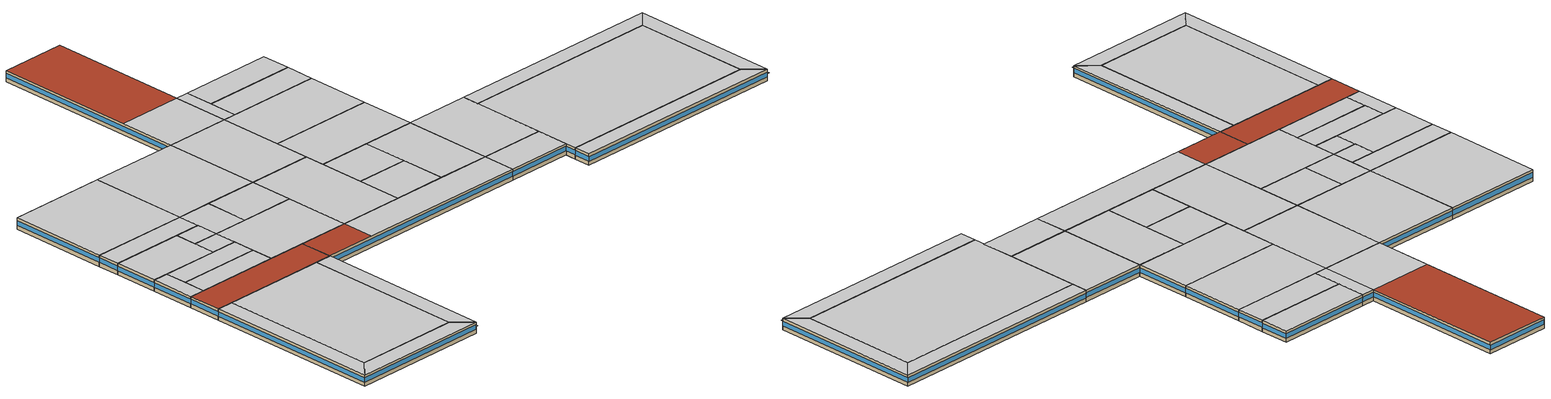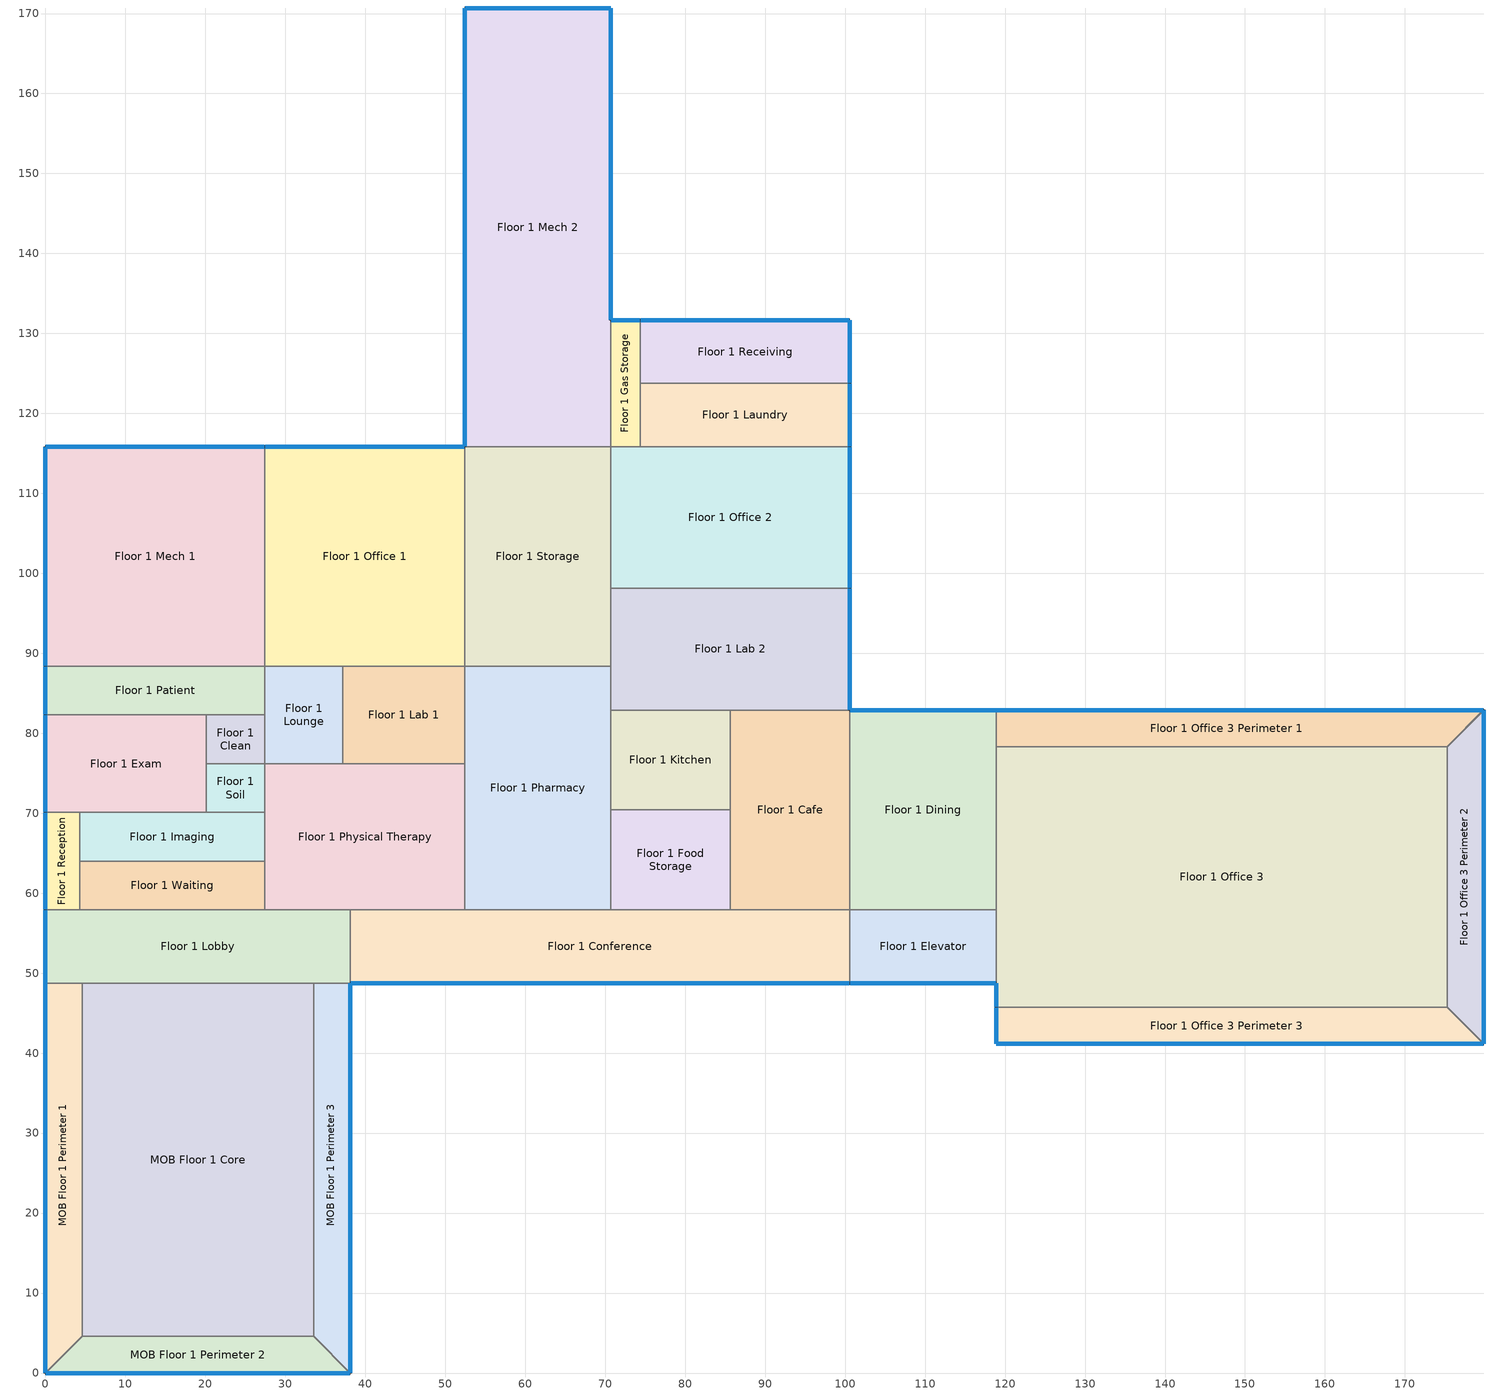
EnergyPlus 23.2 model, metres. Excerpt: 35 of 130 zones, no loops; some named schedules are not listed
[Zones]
Floor 1 Cafe
 floor ground (Unheated - 8in Slab with Carpet_R-15_Ext-slab): 100.58,82.91 100.58,57.91 85.65,57.91 85.65,82.91 z0
 wall adiabatic (Standard_Int-Wall): 100.58,82.91 85.65,82.91 85.65,57.91 100.58,57.91 100.58,82.91 z0:3.05
 ceiling adiabatic (INT-FLOOR-UNDERSIDE): 85.65,82.91 85.65,57.91 100.58,57.91 100.58,82.91 z3.05
Floor 1 Clean
 floor ground (Unheated - 8in Slab with Carpet_R-15_Ext-slab): 27.43,82.3 27.43,76.2 20.12,76.2 20.12,82.3 z0
 wall adiabatic (Standard_Int-Wall): 27.43,76.2 27.43,82.3 20.12,82.3 20.12,76.2 27.43,76.2 z0:3.05
 ceiling adiabatic (INT-FLOOR-UNDERSIDE): 20.12,82.3 20.12,76.2 27.43,76.2 27.43,82.3 z3.05
Floor 1 Conference
 floor ground (Unheated - 8in Slab with Carpet_R-15_Ext-slab): 100.58,57.91 100.58,48.77 38.1,48.77 38.1,57.91 z0
 wall outside (Steel-Framed_R-13 + R-15.6 ci_Ext-wall): 38.1,48.77 100.58,48.77 z0:3.05
 wall adiabatic (Standard_Int-Wall): 100.58,48.77 100.58,57.91 38.1,57.91 38.1,48.77 z0:3.05
 window (std_window_UValue_1.647_SHGC_0.34_VT_0.69): 38.15,48.77 100.53,48.77 z1.1:2.32
 ceiling adiabatic (INT-FLOOR-UNDERSIDE): 52.43,57.91 52.43,48.77 100.58,48.77 100.58,57.91 z3.05
 roof outside (IEAD_R-30 ci_Roof): 38.1,57.91 38.1,48.77 52.43,48.77 52.43,57.91 z3.05
Floor 1 Dining
 floor ground (Unheated - 8in Slab with Carpet_R-15_Ext-slab): 118.87,82.91 118.87,57.91 100.58,57.91 100.58,82.91 z0
 wall outside (Steel-Framed_R-13 + R-15.6 ci_Ext-wall): 118.87,82.91 100.58,82.91 z0:3.05
 wall adiabatic (Standard_Int-Wall): 100.58,82.91 100.58,57.91 118.87,57.91 118.87,82.91 z0:3.05
 window (std_window_UValue_1.647_SHGC_0.34_VT_0.69_north): 118.82,82.91 100.63,82.91 z1.1:2.33
 ceiling adiabatic (INT-FLOOR-UNDERSIDE): 100.58,82.91 100.58,57.91 118.87,57.91 118.87,82.91 z3.05
Floor 1 Elevator
 floor ground (Unheated - 8in Slab with Carpet_R-15_Ext-slab): 118.87,57.91 118.87,48.77 100.58,48.77 100.58,57.91 z0
 wall outside (Steel-Framed_R-13 + R-15.6 ci_Ext-wall): 100.58,48.77 118.87,48.77 z0:3.05
 wall adiabatic (Standard_Int-Wall): 118.87,48.77 118.87,57.91 100.58,57.91 100.58,48.77 z0:3.05
 window (std_window_UValue_1.647_SHGC_0.34_VT_0.69): 100.63,48.77 118.82,48.77 z1.1:2.33
 ceiling adiabatic (INT-FLOOR-UNDERSIDE): 100.58,57.91 100.58,48.77 118.87,48.77 118.87,57.91 z3.05
Floor 1 Exam
 floor ground (Unheated - 8in Slab with Carpet_R-15_Ext-slab): 20.12,82.3 20.12,70.1 0,70.1 0,82.3 z0
 wall outside (Steel-Framed_R-13 + R-15.6 ci_Ext-wall): 0,82.3 0,70.1 z0:3.05
 wall adiabatic (Standard_Int-Wall): 0,70.1 20.12,70.1 20.12,82.3 0,82.3 z0:3.05
 window (std_window_UValue_1.647_SHGC_0.34_VT_0.69_west): 0,82.25 0,70.15 z1.1:2.33
 ceiling adiabatic (INT-FLOOR-UNDERSIDE): 0,82.3 0,70.1 20.12,70.1 20.12,82.3 z3.05
Floor 1 Food Storage
 floor ground (Unheated - 8in Slab with Carpet_R-15_Ext-slab): 85.65,70.41 85.65,57.91 70.71,57.91 70.71,70.41 z0
 wall adiabatic (Standard_Int-Wall): 85.65,57.91 85.65,70.41 70.71,70.41 70.71,57.91 85.65,57.91 z0:3.05
 ceiling adiabatic (INT-FLOOR-UNDERSIDE): 70.71,70.41 70.71,57.91 85.65,57.91 85.65,70.41 z3.05
Floor 1 Gas Storage
 floor ground (Unheated - 8in Slab with Carpet_R-15_Ext-slab): 74.37,131.67 74.37,115.82 70.71,115.82 70.71,131.67 z0
 wall outside (Steel-Framed_R-13 + R-15.6 ci_Ext-wall): 74.37,131.67 70.71,131.67 z0:3.05
 wall adiabatic (Standard_Int-Wall): 70.71,131.67 70.71,115.82 74.37,115.82 74.37,131.67 z0:3.05
 window (std_window_UValue_1.647_SHGC_0.34_VT_0.69_north): 74.32,131.67 70.76,131.67 z1.1:2.35
 ceiling adiabatic (INT-FLOOR-UNDERSIDE): 70.71,131.67 70.71,115.82 74.37,115.82 74.37,131.67 z3.05
Floor 1 Imaging
 floor ground (Unheated - 8in Slab with Carpet_R-15_Ext-slab): 27.43,70.1 27.43,64.01 4.27,64.01 4.27,70.1 z0
 wall adiabatic (Standard_Int-Wall): 4.27,64.01 27.43,64.01 27.43,70.1 4.27,70.1 4.27,64.01 z0:3.05
 ceiling adiabatic (INT-FLOOR-UNDERSIDE): 4.27,70.1 4.27,64.01 27.43,64.01 27.43,70.1 z3.05
Floor 1 Kitchen
 floor ground (Unheated - 8in Slab with Carpet_R-15_Ext-slab): 85.65,82.91 85.65,70.41 70.71,70.41 70.71,82.91 z0
 wall adiabatic (Standard_Int-Wall): 85.65,82.91 70.71,82.91 70.71,70.41 85.65,70.41 85.65,82.91 z0:3.05
 ceiling adiabatic (INT-FLOOR-UNDERSIDE): 70.71,82.91 70.71,70.41 85.65,70.41 85.65,82.91 z3.05
Floor 1 Lab 1
 floor ground (Unheated - 8in Slab with Carpet_R-15_Ext-slab): 52.43,88.39 52.43,76.2 37.19,76.2 37.19,88.39 z0
 wall adiabatic (Standard_Int-Wall): 37.19,76.2 52.43,76.2 52.43,88.39 37.19,88.39 37.19,76.2 z0:3.05
 ceiling adiabatic (INT-FLOOR-UNDERSIDE): 37.19,88.39 37.19,76.2 52.43,76.2 52.43,88.39 z3.05
Floor 1 Lab 2
 floor ground (Unheated - 8in Slab with Carpet_R-15_Ext-slab): 100.58,98.15 100.58,82.91 70.71,82.91 70.71,98.15 z0
 wall outside (Steel-Framed_R-13 + R-15.6 ci_Ext-wall): 100.58,82.91 100.58,98.15 z0:3.05
 wall adiabatic (Standard_Int-Wall): 100.58,98.15 70.71,98.15 70.71,82.91 100.58,82.91 z0:3.05
 window (std_window_UValue_1.647_SHGC_0.34_VT_0.69_east): 100.58,82.96 100.58,98.1 z1.1:2.33
 ceiling adiabatic (INT-FLOOR-UNDERSIDE): 70.71,98.15 70.71,82.91 100.58,82.91 100.58,98.15 z3.05
Floor 1 Laundry
 floor ground (Unheated - 8in Slab with Carpet_R-15_Ext-slab): 100.58,123.75 100.58,115.82 74.37,115.82 74.37,123.75 z0
 wall outside (Steel-Framed_R-13 + R-15.6 ci_Ext-wall): 100.58,115.82 100.58,123.75 z0:3.05
 wall adiabatic (Standard_Int-Wall): 100.58,123.75 74.37,123.75 74.37,115.82 100.58,115.82 z0:3.05
 window (std_window_UValue_1.647_SHGC_0.34_VT_0.69_east): 100.58,115.87 100.58,123.7 z1.1:2.33
 ceiling adiabatic (INT-FLOOR-UNDERSIDE): 74.37,123.75 74.37,115.82 100.58,115.82 100.58,123.75 z3.05
Floor 1 Lobby
 floor ground (Unheated - 8in Slab with Carpet_R-15_Ext-slab): 38.1,57.91 38.1,48.77 0,48.77 0,57.91 z0
 wall outside (Steel-Framed_R-13 + R-15.6 ci_Ext-wall): 0,57.91 0,48.77 z0:3.05
 wall adiabatic (Standard_Int-Wall): 0,48.77 4.57,48.77 33.53,48.77 38.1,48.77 38.1,57.91 0,57.91 z0:3.05
 window (std_window_UValue_1.647_SHGC_0.34_VT_0.69_west): 0,57.86 0,48.82 z1.1:2.33
 roof outside (IEAD_R-30 ci_Roof): 0,57.91 0,48.77 38.1,48.77 38.1,57.91 z3.05
Floor 1 Lounge
 floor ground (Unheated - 8in Slab with Carpet_R-15_Ext-slab): 37.19,88.39 37.19,76.2 27.43,76.2 27.43,88.39 z0
 wall adiabatic (Standard_Int-Wall): 37.19,76.2 37.19,88.39 27.43,88.39 27.43,76.2 37.19,76.2 z0:3.05
 ceiling adiabatic (INT-FLOOR-UNDERSIDE): 27.43,88.39 27.43,76.2 37.19,76.2 37.19,88.39 z3.05
Floor 1 Mech 1
 floor ground (Unheated - 8in Slab with Carpet_R-15_Ext-slab): 27.43,115.82 27.43,88.39 0,88.39 0,115.82 z0
 wall outside (Steel-Framed_R-13 + R-15.6 ci_Ext-wall): 27.43,115.82 0,115.82 0,88.39 z0:3.05
 wall adiabatic (Standard_Int-Wall): 0,88.39 27.43,88.39 27.43,115.82 z0:3.05
 window (std_window_UValue_1.647_SHGC_0.34_VT_0.69_west): 0,115.77 0,88.44 z1.1:2.32
 window (std_window_UValue_1.647_SHGC_0.34_VT_0.69_north): 27.38,115.82 0.05,115.82 z1.1:2.32
 ceiling adiabatic (INT-FLOOR-UNDERSIDE): 0,115.82 0,88.39 27.43,88.39 27.43,115.82 z3.05
Floor 1 Mech 2
 floor ground (Unheated - 8in Slab with Carpet_R-15_Ext-slab): 70.71,170.69 70.71,115.82 52.43,115.82 52.43,170.69 z0
 wall outside (Steel-Framed_R-13 + R-15.6 ci_Ext-wall): 70.71,131.67 70.71,170.69 52.43,170.69 52.43,115.82 z0:3.05
 wall adiabatic (Standard_Int-Wall): 52.43,115.82 70.71,115.82 70.71,131.67 z0:3.05
 window (std_window_UValue_1.647_SHGC_0.34_VT_0.69_east): 70.71,131.72 70.71,170.64 z1.1:2.32
 window (std_window_UValue_1.647_SHGC_0.34_VT_0.69_north): 70.66,170.69 52.48,170.69 z1.1:2.33
 window (std_window_UValue_1.647_SHGC_0.34_VT_0.69_west): 52.43,170.64 52.43,115.87 z1.1:2.32
 ceiling adiabatic (INT-FLOOR-UNDERSIDE): 52.43,131.67 52.43,115.82 70.71,115.82 70.71,131.67 z3.05
 roof outside (IEAD_R-30 ci_Roof): 52.43,170.69 52.43,131.67 70.71,131.67 70.71,170.69 z3.05
Floor 1 Office 1
 floor ground (Unheated - 8in Slab with Carpet_R-15_Ext-slab): 52.43,115.82 52.43,88.39 27.43,88.39 27.43,115.82 z0
 wall outside (Steel-Framed_R-13 + R-15.6 ci_Ext-wall): 52.43,115.82 27.43,115.82 z0:3.05
 wall adiabatic (Standard_Int-Wall): 27.43,115.82 27.43,88.39 52.43,88.39 52.43,115.82 z0:3.05
 window (std_window_UValue_1.647_SHGC_0.34_VT_0.69_north): 52.38,115.82 27.48,115.82 z1.1:2.32
 ceiling adiabatic (INT-FLOOR-UNDERSIDE): 27.43,115.82 27.43,88.39 52.43,88.39 52.43,115.82 z3.05
Floor 1 Office 2
 floor ground (Unheated - 8in Slab with Carpet_R-15_Ext-slab): 100.58,115.82 100.58,98.15 70.71,98.15 70.71,115.82 z0
 wall outside (Steel-Framed_R-13 + R-15.6 ci_Ext-wall): 100.58,98.15 100.58,115.82 z0:3.05
 wall adiabatic (Standard_Int-Wall): 100.58,115.82 70.71,115.82 70.71,98.15 100.58,98.15 z0:3.05
 window (std_window_UValue_1.647_SHGC_0.34_VT_0.69_east): 100.58,98.2 100.58,115.77 z1.1:2.33
 ceiling adiabatic (INT-FLOOR-UNDERSIDE): 70.71,115.82 70.71,98.15 100.58,98.15 100.58,115.82 z3.05
Floor 1 Office 3
 floor ground (Unheated - 8in Slab with Carpet_R-15_Ext-slab): 175.26,78.33 175.26,45.72 118.87,45.72 118.87,78.33 z0
 wall outside (Steel-Framed_R-13 + R-15.6 ci_Ext-wall): 118.87,48.77 118.87,45.72 z0:3.05
 wall adiabatic (Standard_Int-Wall): 118.87,45.72 175.26,45.72 175.26,78.33 118.87,78.33 118.87,48.77 z0:3.05
 window (std_window_UValue_1.647_SHGC_0.34_VT_0.69_west): 118.87,48.72 118.87,45.77 z1.1:2.36
 ceiling adiabatic (INT-FLOOR-UNDERSIDE): 118.87,78.33 118.87,45.72 175.26,45.72 175.26,78.33 z3.05
Floor 1 Office 3 Perimeter 1
 floor ground (Unheated - 8in Slab with Carpet_R-15_Ext-slab): 179.83,82.91 175.26,78.33 118.87,78.33 118.87,82.91 z0
 wall outside (Steel-Framed_R-13 + R-15.6 ci_Ext-wall): 179.83,82.91 118.87,82.91 z0:3.05
 wall adiabatic (Standard_Int-Wall): 118.87,82.91 118.87,78.33 175.26,78.33 179.83,82.91 z0:3.05
 window (std_window_UValue_1.647_SHGC_0.34_VT_0.69_north): 179.78,82.91 118.92,82.91 z1.1:2.32
 ceiling adiabatic (INT-FLOOR-UNDERSIDE): 118.87,82.91 118.87,78.33 175.26,78.33 179.83,82.91 z3.05
Floor 1 Office 3 Perimeter 2
 floor ground (Unheated - 8in Slab with Carpet_R-15_Ext-slab): 179.83,82.91 179.83,41.15 175.26,45.72 175.26,78.33 z0
 wall outside (Steel-Framed_R-13 + R-15.6 ci_Ext-wall): 179.83,41.15 179.83,82.91 z0:3.05
 wall adiabatic (Standard_Int-Wall): 179.83,82.91 175.26,78.33 175.26,45.72 179.83,41.15 z0:3.05
 window (std_window_UValue_1.647_SHGC_0.34_VT_0.69_east): 179.83,41.2 179.83,82.86 z1.1:2.32
 ceiling adiabatic (INT-FLOOR-UNDERSIDE): 179.83,82.91 175.26,78.33 175.26,45.72 179.83,41.15 z3.05
Floor 1 Office 3 Perimeter 3
 floor ground (Unheated - 8in Slab with Carpet_R-15_Ext-slab): 179.83,41.15 118.87,41.15 118.87,45.72 175.26,45.72 z0
 wall outside (Steel-Framed_R-13 + R-15.6 ci_Ext-wall): 118.87,45.72 118.87,41.15 179.83,41.15 z0:3.05
 wall adiabatic (Standard_Int-Wall): 179.83,41.15 175.26,45.72 118.87,45.72 z0:3.05
 window (std_window_UValue_1.647_SHGC_0.34_VT_0.69_west): 118.87,45.67 118.87,41.2 z1.1:2.35
 window (std_window_UValue_1.647_SHGC_0.34_VT_0.69): 118.92,41.15 179.78,41.15 z1.1:2.32
 ceiling adiabatic (INT-FLOOR-UNDERSIDE): 118.87,45.72 118.87,41.15 179.83,41.15 175.26,45.72 z3.05
Floor 1 Patient
 floor ground (Unheated - 8in Slab with Carpet_R-15_Ext-slab): 27.43,88.39 27.43,82.3 0,82.3 0,88.39 z0
 wall outside (Steel-Framed_R-13 + R-15.6 ci_Ext-wall): 0,88.39 0,82.3 z0:3.05
 wall adiabatic (Standard_Int-Wall): 0,82.3 27.43,82.3 27.43,88.39 0,88.39 z0:3.05
 window (std_window_UValue_1.647_SHGC_0.34_VT_0.69_west): 0,88.34 0,82.35 z1.1:2.34
 ceiling adiabatic (INT-FLOOR-UNDERSIDE): 0,88.39 0,82.3 27.43,82.3 27.43,88.39 z3.05
Floor 1 Pharmacy
 floor ground (Unheated - 8in Slab with Carpet_R-15_Ext-slab): 70.71,88.39 70.71,57.91 52.43,57.91 52.43,88.39 z0
 wall adiabatic (Standard_Int-Wall): 70.71,88.39 52.43,88.39 52.43,57.91 70.71,57.91 70.71,88.39 z0:3.05
 ceiling adiabatic (INT-FLOOR-UNDERSIDE): 52.43,88.39 52.43,57.91 70.71,57.91 70.71,88.39 z3.05
Floor 1 Physical Therapy
 floor ground (Unheated - 8in Slab with Carpet_R-15_Ext-slab): 52.43,76.2 52.43,57.91 27.43,57.91 27.43,76.2 z0
 wall adiabatic (Standard_Int-Wall): 52.43,57.91 52.43,76.2 27.43,76.2 27.43,57.91 52.43,57.91 z0:3.05
 ceiling adiabatic (INT-FLOOR-UNDERSIDE): 27.43,76.2 27.43,57.91 52.43,57.91 52.43,76.2 z3.05
Floor 1 Receiving
 floor ground (Unheated - 8in Slab with Carpet_R-15_Ext-slab): 100.58,131.67 100.58,123.75 74.37,123.75 74.37,131.67 z0
 wall outside (Steel-Framed_R-13 + R-15.6 ci_Ext-wall): 100.58,123.75 100.58,131.67 74.37,131.67 z0:3.05
 wall adiabatic (Standard_Int-Wall): 74.37,131.67 74.37,123.75 100.58,123.75 z0:3.05
 window (std_window_UValue_1.647_SHGC_0.34_VT_0.69_east): 100.58,123.8 100.58,131.62 z1.1:2.33
 window (std_window_UValue_1.647_SHGC_0.34_VT_0.69_north): 100.53,131.67 74.42,131.67 z1.1:2.32
 ceiling adiabatic (INT-FLOOR-UNDERSIDE): 74.37,131.67 74.37,123.75 100.58,123.75 100.58,131.67 z3.05
Floor 1 Reception
 floor ground (Unheated - 8in Slab with Carpet_R-15_Ext-slab): 4.27,70.1 4.27,57.91 0,57.91 0,70.1 z0
 wall outside (Steel-Framed_R-13 + R-15.6 ci_Ext-wall): 0,70.1 0,57.91 z0:3.05
 wall adiabatic (Standard_Int-Wall): 0,57.91 4.27,57.91 4.27,70.1 0,70.1 z0:3.05
 window (std_window_UValue_1.647_SHGC_0.34_VT_0.69_west): 0,70.05 0,57.96 z1.1:2.33
 ceiling adiabatic (INT-FLOOR-UNDERSIDE): 0,70.1 0,57.91 4.27,57.91 4.27,70.1 z3.05
Floor 1 Soil
 floor ground (Unheated - 8in Slab with Carpet_R-15_Ext-slab): 27.43,76.2 27.43,70.1 20.12,70.1 20.12,76.2 z0
 wall adiabatic (Standard_Int-Wall): 20.12,76.2 20.12,70.1 27.43,70.1 27.43,76.2 20.12,76.2 z0:3.05
 ceiling adiabatic (INT-FLOOR-UNDERSIDE): 20.12,76.2 20.12,70.1 27.43,70.1 27.43,76.2 z3.05
Floor 1 Storage
 floor ground (Unheated - 8in Slab with Carpet_R-15_Ext-slab): 70.71,115.82 70.71,88.39 52.43,88.39 52.43,115.82 z0
 wall adiabatic (Standard_Int-Wall): 70.71,115.82 52.43,115.82 52.43,88.39 70.71,88.39 70.71,115.82 z0:3.05
 ceiling adiabatic (INT-FLOOR-UNDERSIDE): 52.43,115.82 52.43,88.39 70.71,88.39 70.71,115.82 z3.05
Floor 1 Waiting
 floor ground (Unheated - 8in Slab with Carpet_R-15_Ext-slab): 27.43,64.01 27.43,57.91 4.27,57.91 4.27,64.01 z0
 wall adiabatic (Standard_Int-Wall): 4.27,64.01 4.27,57.91 27.43,57.91 27.43,64.01 4.27,64.01 z0:3.05
 ceiling adiabatic (INT-FLOOR-UNDERSIDE): 4.27,64.01 4.27,57.91 27.43,57.91 27.43,64.01 z3.05
MOB Floor 1 Core
 floor ground (Unheated - 8in Slab with Carpet_R-15_Ext-slab): 33.53,48.77 33.53,4.57 4.57,4.57 4.57,48.77 z0
 wall adiabatic (Standard_Int-Wall): 33.53,4.57 33.53,48.77 4.57,48.77 4.57,4.57 33.53,4.57 z0:3.05
 ceiling adiabatic (INT-FLOOR-UNDERSIDE): 4.57,48.77 4.57,4.57 33.53,4.57 33.53,48.77 z3.05
MOB Floor 1 Perimeter 1
 floor ground (Unheated - 8in Slab with Carpet_R-15_Ext-slab): 4.57,48.77 4.57,4.57 0,0 0,48.77 z0
 wall outside (Steel-Framed_R-13 + R-15.6 ci_Ext-wall): 0,48.77 0,0 z0:3.05
 wall adiabatic (Standard_Int-Wall): 0,0 4.57,4.57 4.57,48.77 0,48.77 z0:3.05
 window (std_window_UValue_1.647_SHGC_0.34_VT_0.69_west): 0,48.72 0,0.05 z1.1:2.32
 ceiling adiabatic (INT-FLOOR-UNDERSIDE): 0,48.77 0,0 4.57,4.57 4.57,48.77 z3.05
MOB Floor 1 Perimeter 2
 floor ground (Unheated - 8in Slab with Carpet_R-15_Ext-slab): 38.1,0 0,0 4.57,4.57 33.53,4.57 z0
 wall outside (Steel-Framed_R-13 + R-15.6 ci_Ext-wall): 0,0 38.1,0 z0:3.05
 wall adiabatic (Standard_Int-Wall): 38.1,0 33.53,4.57 4.57,4.57 0,0 z0:3.05
 window (std_window_UValue_1.647_SHGC_0.34_VT_0.69): 0.05,0 38.05,0 z1.1:2.32
 ceiling adiabatic (INT-FLOOR-UNDERSIDE): 4.57,4.57 0,0 38.1,0 33.53,4.57 z3.05
MOB Floor 1 Perimeter 3
 floor ground (Unheated - 8in Slab with Carpet_R-15_Ext-slab): 38.1,48.77 38.1,0 33.53,4.57 33.53,48.77 z0
 wall outside (Steel-Framed_R-13 + R-15.6 ci_Ext-wall): 38.1,0 38.1,48.77 z0:3.05
 wall adiabatic (Standard_Int-Wall): 38.1,48.77 33.53,48.77 33.53,4.57 38.1,0 z0:3.05
 window (std_window_UValue_1.647_SHGC_0.34_VT_0.69_east): 38.1,0.05 38.1,48.72 z1.1:2.32
 ceiling adiabatic (INT-FLOOR-UNDERSIDE): 33.53,48.77 33.53,4.57 38.1,0 38.1,48.77 z3.05
shading: 38.15,48.16 38.15,48.77 100.53,48.77 100.53,48.16 z2.32; 100.63,48.15 100.63,48.77 118.82,48.77 118.82,48.15 z2.33; 118.92,40.54 118.92,41.15 179.78,41.15 179.78,40.54 z2.32; 0.05,-0.61 0.05,0 38.05,0 38.05,-0.61 z2.32
[Building]
Large Hospital TSD Low-Energy Model: North Axis {deg}=0; Terrain=City; Loads Convergence Tolerance Value {W}=0.06; Temperature Convergence Tolerance Value {deltaC}=0.2; Solar Distribution=FullInteriorAndExterior; Maximum Number of Warmup Days=25; Minimum Number of Warmup Days=6
[Site:Location]
USA IL-CHICAGO-OHARE: Latitude {deg}=41.77; Longitude {deg}=-87.75; Time Zone {hr}=-6; Elevation {m}=190
[Site:GroundTemperature:BuildingSurface]
19.527, 19.502, 19.536, 19.598, 20.002, 21.64, 22.225, 22.375, 21.449, 20.121, 19.802, 19.633
[Site:WaterMainsTemperature]
Calculation Method=CORRELATION; Annual Average Outdoor Air Temperature {C}=9.69; Maximum Difference In Monthly Average Outdoor Air Temperatures {deltaC}=28.1
[SizingPeriod:DesignDay] Day of Month=21; Humidity Condition Type=Wetbulb; Barometric Pressure {Pa}=99063; Rain Indicator=No; Snow Indicator=No; Daylight Saving Time Indicator=No; Solar Model Indicator=ASHRAEClearSky
Name | Month | Day Type | Maximum Dry-Bulb Temperature {C} | Daily Dry-Bulb Temperature Range {deltaC} | Wetbulb or DewPoint at Maximum Dry-Bulb {C} | Wind Speed {m/s} | Wind Direction {deg} | Sky Clearness
CHICAGO Ann Htg 99.6% Condns DB | 1 | WinterDesignDay | -20.6 | 0 | -20.6 | 4.9 | 270 | 0
CHICAGO Ann Clg .4% Condns DB=>MWB | 7 | SummerDesignDay | 33.2 | 10.7 | 23.8 | 5.3 | 230 | 1
CHICAGO Ann Clg .4% Condns WB=>MDB | 7 | SummerDesignDay | 31.2 | 10.7 | 25.5 | 5.3 | 230 | 1
[WindowMaterial:Glazing]
Theoretical Glass [240]: Optical Data Type=SpectralAverage; Thickness {m}=0.003; Solar Transmittance at Normal Incidence=0.3196; Front Side Solar Reflectance at Normal Incidence=0.6304; Back Side Solar Reflectance at Normal Incidence=0.6304; Visible Transmittance at Normal Incidence=0.6896; Front Side Visible Reflectance at Normal Incidence=0.2604; Back Side Visible Reflectance at Normal Incidence=0.2604; Infrared Transmittance at Normal Incidence=0; Front Side Infrared Hemispherical Emissivity=0.9; Back Side Infrared Hemispherical Emissivity=0.9; Conductivity {W/m-K}=0.0068; Dirt Correction Factor for Solar and Visible Transmittance=1; Solar Diffusing=No
[Material] Thermal Absorptance=0.9
Name | Roughness | Thickness {m} | Conductivity {W/m-K} | Density {kg/m3} | Specific Heat {J/kg-K} | Solar Absorptance | Visible Absorptance
Roof Membrane | VeryRough | 0.0095 | 0.16 | 1121.29 | 1460 | 0.7 | 0.7
Roof Insulation [32] | MediumRough | 0.2571 | 0.049 | 265 | 836.8 | 0.7 | 0.7
Metal Decking | MediumSmooth | 0.0015 | 45.006 | 7680 | 418.4 | 0.7 | 0.3
GP01 1/2 GYPSUM | Smooth | 0.0127 | 0.16 | 800 | 1090 | 0.7 | 0.5
Wall Insulation [62] | MediumRough | 0.1607 | 0.045 | 265 | 836.8 | 0.7 | 0.7
1/2IN Gypsum | Smooth | 0.0127 | 0.16 | 784.9 | 830 | 0.92 | 0.92
Floor Insulation [13] | MediumRough | 0.0024 | 0.045 | 265 | 836.8 | 0.7 | 0.7
MAT-CC05 8 HW CONCRETE | Rough | 0.2032 | 1.311 | 2240 | 836.8 | 0.7 | 0.7
Std Wood 6inch | MediumSmooth | 0.15 | 0.12 | 540 | 1210 | 0.7 | 0.7
Std MAT-CC05 4  MW CONCRETE | Rough | 0.1 | 0.858 | 1968 | 836.8 | 0.7 | 0.2
[Material:NoMass] Thermal Absorptance=0.9; Solar Absorptance=0.7
Name | Roughness | Thermal Resistance {m2-K/W} | Visible Absorptance
MAT-SHEATH | Rough | 0.3626 | 0.7
CP02 CARPET PAD | VeryRough | 0.2165 | 0.8
Std CP02 CARPET PAD | VeryRough | 0.21648 | 0.8
[Construction]
InteriorFurnishings: Std Wood 6inch
INT-FLOOR-UNDERSIDE: Std CP02 CARPET PAD, Std MAT-CC05 4  MW CONCRETE
std_window_UValue_1.647_SHGC_0.34_VT_0.69; std_window_UValue_1.647_SHGC_0.34_VT_0.69_east; std_window_UValue_1.647_SHGC_0.34_VT_0.69_north; std_window_UValue_1.647_SHGC_0.34_VT_0.69_west: Theoretical Glass [240]
IEAD_R-30 ci_Roof: Roof Membrane, Roof Insulation [32], Metal Decking
Standard_Int-Wall: GP01 1/2 GYPSUM, GP01 1/2 GYPSUM
Steel-Framed_R-13 + R-15.6 ci_Ext-wall: MAT-SHEATH, Wall Insulation [62], 1/2IN Gypsum
Unheated - 8in Slab with Carpet_R-15_Ext-slab: Floor Insulation [13], MAT-CC05 8 HW CONCRETE, CP02 CARPET PAD
[Zone] Type=1; Multiplier=1; Ceiling Height {m}=AutoCalculate; Floor Area {m2}=autocalculate; Part of Total Floor Area=Yes
Name | Volume {m3}
Floor 1 Cafe | 1137.77
Floor 1 Clean; Floor 1 Soil | 135.9209
Floor 1 Conference | 1741.49
Floor 1 Dining; Floor 1 Physical Therapy | 1393.19
Floor 1 Elevator; Floor 1 Patient | 509.7032
Floor 1 Exam | 747.5648
Floor 1 Food Storage; Floor 1 Kitchen | 568.8854
Floor 1 Gas Storage | 176.6971
Floor 1 Imaging; Floor 1 Waiting | 430.4161
Floor 1 Lab 1 | 566.3369
Floor 1 Lab 2 | 1387.53
Floor 1 Laundry; Floor 1 Receiving | 633.1647
Floor 1 Lobby | 1061.88
Floor 1 Lounge | 362.4556
Floor 1 Mech 1 | 2293.66
Floor 1 Mech 2 | 3058.22
Floor 1 Office 1 | 2089.78
Floor 1 Office 2 | 1609.53
Floor 1 Office 3 | 5605.32
Floor 1 Office 3 Perimeter 1; Floor 1 Office 3 Perimeter 3 | 817.6489
Floor 1 Office 3 Perimeter 2 | 518.1983
Floor 1 Pharmacy | 1699.01
Floor 1 Reception | 158.5743
Floor 1 Storage | 1529.11
MOB Floor 1 Core | 3900.65
MOB Floor 1 Perimeter 1; MOB Floor 1 Perimeter 3 | 647.7479
MOB Floor 1 Perimeter 2 | 467.228
[InternalMass] Construction=InteriorFurnishings
Name | Zone or ZoneList | Surface Area {m2}
Floor 1 Cafe Internal Mass | Floor 1 Cafe | 746.5688
Floor 1 Clean Internal Mass | Floor 1 Clean | 89.1869
Floor 1 Conference Internal Mass | Floor 1 Conference | 1142.71
Floor 1 Dining Internal Mass | Floor 1 Dining | 914.1659
Floor 1 Elevator Internal Mass | Floor 1 Elevator | 334.4509
Floor 1 Exam Internal Mass | Floor 1 Exam | 490.5281
Floor 1 Food Storage Internal Mass | Floor 1 Food Storage | 373.2844
Floor 1 Gas Storage Internal Mass | Floor 1 Gas Storage | 115.943
Floor 1 Imaging Internal Mass | Floor 1 Imaging | 282.4252
Floor 1 Kitchen Internal Mass | Floor 1 Kitchen | 373.2844
Floor 1 Lab 1 Internal Mass | Floor 1 Lab 1 | 371.6122
Floor 1 Lab 2 Internal Mass | Floor 1 Lab 2 | 910.4498
Floor 1 Laundry Internal Mass | Floor 1 Laundry | 415.4624
Floor 1 Lobby Internal Mass | Floor 1 Lobby | 696.7728
Floor 1 Lounge Internal Mass | Floor 1 Lounge | 237.8318
Floor 1 Mech 1 Internal Mass | Floor 1 Mech 1 | 1505.03
Floor 1 Mech 2 Internal Mass | Floor 1 Mech 2 | 2006.71
Floor 1 Office 1 Internal Mass | Floor 1 Office 1 | 1371.25
Floor 1 Office 2 Internal Mass | Floor 1 Office 2 | 1056.12
Floor 1 Office 3 Internal Mass | Floor 1 Office 3 | 3678.03
Floor 1 Office 3 Perimeter 1 Internal Mass | Floor 1 Office 3 Perimeter 1 | 536.5151
Floor 1 Office 3 Perimeter 2 Internal Mass | Floor 1 Office 3 Perimeter 2 | 340.0251
Floor 1 Office 3 Perimeter 3 Internal Mass | Floor 1 Office 3 Perimeter 3 | 536.5151
Floor 1 Patient Internal Mass | Floor 1 Patient | 334.4509
Floor 1 Pharmacy Internal Mass | Floor 1 Pharmacy | 1114.84
Floor 1 Physical Therapy Internal Mass | Floor 1 Physical Therapy | 914.1659
Floor 1 Receiving Internal Mass | Floor 1 Receiving | 415.4624
Floor 1 Reception Internal Mass | Floor 1 Reception | 104.0514
Floor 1 Soil Internal Mass | Floor 1 Soil | 89.1869
Floor 1 Storage Internal Mass | Floor 1 Storage | 1003.35
Floor 1 Waiting Internal Mass | Floor 1 Waiting | 282.4252
MOB Floor 1 Core Internal Mass | MOB Floor 1 Core | 2559.48
MOB Floor 1 Perimeter 1 Internal Mass | MOB Floor 1 Perimeter 1 | 425.0314
MOB Floor 1 Perimeter 2 Internal Mass | MOB Floor 1 Perimeter 2 | 306.58
MOB Floor 1 Perimeter 3 Internal Mass | MOB Floor 1 Perimeter 3 | 425.0314
[People] Number of People Calculation Method=People; Fraction Radiant=0.3; Sensible Heat Fraction=AUTOCALCULATE; Activity Level Schedule=ACTIVITY_SCH; Enable ASHRAE 55 Comfort Warnings=No; Mean Radiant Temperature Calculation Type=ZoneAveraged; Work Efficiency Schedule=WORK_EFF_SCH; Clothing Insulation Calculation Method=ClothingInsulationSchedule; Clothing Insulation Schedule=CLOTHING_SCH; Air Velocity Schedule=AIR_VELO_SCH; Thermal Comfort Model 1 Type=FANGER
Name | Zone or ZoneList or Space or SpaceList | Number of People Schedule | Number of People
Floor 1 Cafe People | Floor 1 Cafe | BLDG_OCC_SCH_DINING | 401.8033
Floor 1 Clean People | Floor 1 Clean | BLDG_OCC_SCH_24_7 | 2.3991
Floor 1 Conference People | Floor 1 Conference | BLDG_OCC_SCH_OFFICE | 307.5026
Floor 1 Dining People | Floor 1 Dining | BLDG_OCC_SCH_DINING | 344.412
Floor 1 Elevator People | Floor 1 Elevator | BLDG_OCC_SCH_24_7 | 53.9971
Floor 1 Exam People | Floor 1 Exam | BLDG_OCC_SCH_OFFICE | 13.1952
Floor 1 Food Storage People | Floor 1 Food Storage | BLDG_OCC_SCH_KITCHEN | 10.0414
Floor 1 Imaging People | Floor 1 Imaging | BLDG_OCC_SCH_24_7 | 7.5972
Floor 1 Kitchen People | Floor 1 Kitchen | BLDG_OCC_SCH_KITCHEN | 10.0414
Floor 1 Lab 1 People | Floor 1 Lab 1 | BLDG_OCC_SCH_24_7 | 9.9964
Floor 1 Lab 2 People | Floor 1 Lab 2 | BLDG_OCC_SCH_24_7 | 24.4911
Floor 1 Laundry People | Floor 1 Laundry | LAUNDRY_OCC_SCH | 44.7245
Floor 1 Lobby People | Floor 1 Lobby | BLDG_OCC_SCH_24_7 | 112.494
Floor 1 Lounge People | Floor 1 Lounge | BLDG_OCC_SCH_24_7 | 6.3977
Floor 1 Office 1 People | Floor 1 Office 1 | BLDG_OCC_SCH_OFFICE | 36.8866
Floor 1 Office 2 People | Floor 1 Office 2 | BLDG_OCC_SCH_OFFICE | 28.4097
Floor 1 Office 3 People | Floor 1 Office 3 | BLDG_OCC_SCH_OFFICE | 98.939
Floor 1 Office 3 Perimeter 1 People | Floor 1 Office 3 Perimeter 1 | BLDG_OCC_SCH_OFFICE | 14.4323
Floor 1 Office 3 Perimeter 2 People | Floor 1 Office 3 Perimeter 2 | BLDG_OCC_SCH_OFFICE | 9.1467
Floor 1 Office 3 Perimeter 3 People | Floor 1 Office 3 Perimeter 3 | BLDG_OCC_SCH_OFFICE | 14.4323
Floor 1 Patient People | Floor 1 Patient | BLDG_OCC_SCH_PATIENT | 8.9967
Floor 1 Pharmacy People | Floor 1 Pharmacy | BLDG_OCC_SCH_24_7 | 59.9782
Floor 1 Physical Therapy People | Floor 1 Physical Therapy | BLDG_OCC_SCH_OFFICE | 49.1821
Floor 1 Reception People | Floor 1 Reception | BLDG_OCC_SCH_24_7 | 16.7991
Floor 1 Soil People | Floor 1 Soil | BLDG_OCC_SCH_24_7 | 2.3991
Floor 1 Waiting People | Floor 1 Waiting | BLDG_OCC_SCH_24_7 | 45.5976
MOB Floor 1 Core People | MOB Floor 1 Core | BLDG_OCC_SCH_OFFICE | 68.85
MOB Floor 1 Perimeter 1 People | MOB Floor 1 Perimeter 1 | BLDG_OCC_SCH_OFFICE | 11.4333
MOB Floor 1 Perimeter 2 People | MOB Floor 1 Perimeter 2 | BLDG_OCC_SCH_OFFICE | 8.247
MOB Floor 1 Perimeter 3 People | MOB Floor 1 Perimeter 3 | BLDG_OCC_SCH_OFFICE | 11.4333
[Lights] Design Level Calculation Method=LightingLevel; Return Air Fraction=0; Fraction Radiant=0.7; Fraction Visible=0.2; Fraction Replaceable=1; Return Air Fraction Calculated from Plenum Temperature=No
Name | Zone or ZoneList or Space or SpaceList | Schedule | Lighting Level {W}
Floor 1 Cafe_Lights | Floor 1 Cafe | BLDG_LIGHT_SCH_DINING | 3617.13
Floor 1 Clean_Lights | Floor 1 Clean | BLDG_LIGHT_SCH_24_7 | 383.9497
Floor 1 Conference_Lights | Floor 1 Conference | BLDG_LIGHT_SCH_OFFICE | 6764.83
Floor 1 Dining_Lights | Floor 1 Dining | BLDG_LIGHT_SCH_DINING | 4429.13
Floor 1 Elevator_Lights | Floor 1 Elevator | BLDG_LIGHT_SCH_24_7 | 1620.41
Floor 1 Exam_Lights | Floor 1 Exam | BLDG_LIGHT_SCH_OFFICE | 2903.93
Floor 1 Food Storage_Lights | Floor 1 Food Storage | BLDG_LIGHT_SCH_DINING | 2411.42
Floor 1 Gas Storage_Lights | Floor 1 Gas Storage | BLDG_LIGHT_SCH_24_7 | 499.1346
Floor 1 Imaging_Lights | Floor 1 Imaging | BLDG_LIGHT_SCH_24_7 | 608.6264
Floor 1 Kitchen_Lights | Floor 1 Kitchen | BLDG_LIGHT_SCH_DINING | 2411.42
Floor 1 Lab 1_Lights | Floor 1 Lab 1 | BLDG_LIGHT_SCH_24_7 | 1800.46
Floor 1 Lab 2_Lights | Floor 1 Lab 2 | BLDG_LIGHT_SCH_24_7 | 4411.13
Floor 1 Laundry_Lights | Floor 1 Laundry | LAUNDRY_LIGHT_SCH | 1341.94
Floor 1 Lobby_Lights | Floor 1 Lobby | BLDG_LIGHT_SCH_24_7 | 2999.61
Floor 1 Lounge_Lights | Floor 1 Lounge | BLDG_LIGHT_SCH_24_7 | 1023.87
Floor 1 Mech 1_Lights | Floor 1 Mech 1 | BLDG_LIGHT_SCH_OFFICE | 6479.15
Floor 1 Mech 2_Lights | Floor 1 Mech 2 | BLDG_LIGHT_SCH_OFFICE | 8638.87
Floor 1 Office 1_Lights | Floor 1 Office 1 | BLDG_LIGHT_SCH_OFFICE | 5903.23
Floor 1 Office 2_Lights | Floor 1 Office 2 | BLDG_LIGHT_SCH_OFFICE | 4546.6
Floor 1 Office 3_Lights | Floor 1 Office 3 | BLDG_LIGHT_SCH_OFFICE | 15833.9
Floor 1 Office 3 Perimeter 1_Lights | Floor 1 Office 3 Perimeter 1 | BLDG_LIGHT_SCH_OFFICE | 2309.7
Floor 1 Office 3 Perimeter 2_Lights | Floor 1 Office 3 Perimeter 2 | BLDG_LIGHT_SCH_OFFICE | 1463.81
Floor 1 Office 3 Perimeter 3_Lights | Floor 1 Office 3 Perimeter 3 | BLDG_LIGHT_SCH_OFFICE | 2309.7
Floor 1 Patient_Lights | Floor 1 Patient | BLDG_LIGHT_SCH_PATIENT | 1259.21
Floor 1 Pharmacy_Lights | Floor 1 Pharmacy | BLDG_LIGHT_SCH_24_7 | 7201.84
Floor 1 Physical Therapy_Lights | Floor 1 Physical Therapy | BLDG_LIGHT_SCH_OFFICE | 4429.13
Floor 1 Receiving_Lights | Floor 1 Receiving | BLDG_LIGHT_SCH_OFFICE | 1564.22
Floor 1 Reception_Lights | Floor 1 Reception | BLDG_LIGHT_SCH_24_7 | 504.1291
Floor 1 Soil_Lights | Floor 1 Soil | BLDG_LIGHT_SCH_24_7 | 383.9497
Floor 1 Storage_Lights | Floor 1 Storage | BLDG_LIGHT_SCH_OFFICE | 3777.62
Floor 1 Waiting_Lights | Floor 1 Waiting | BLDG_LIGHT_SCH_24_7 | 1368.35
MOB Floor 1 Core_Lights | MOB Floor 1 Core | BLDG_LIGHT_SCH_OFFICE | 11018.6
MOB Floor 1 Perimeter 1_Lights | MOB Floor 1 Perimeter 1 | BLDG_LIGHT_SCH_OFFICE | 1829.76
MOB Floor 1 Perimeter 2_Lights | MOB Floor 1 Perimeter 2 | BLDG_LIGHT_SCH_OFFICE | 1319.83
MOB Floor 1 Perimeter 3_Lights | MOB Floor 1 Perimeter 3 | BLDG_LIGHT_SCH_OFFICE | 1829.76
[ElectricEquipment] Design Level Calculation Method=EquipmentLevel; Fraction Latent=0; Fraction Radiant=0.5; Fraction Lost=0
Name | Zone or ZoneList or Space or SpaceList | Schedule | Design Level {W}
Floor 1 Cafe_ElecPlug_Equip | Floor 1 Cafe | BLDG_EQUIP_SCH_DINING | 403.1472
Floor 1 Clean_ElecPlug_Equip | Floor 1 Clean | BLDG_EQUIP_SCH_24_7 | 960.0972
Floor 1 Conference_ElecPlug_Equip | Floor 1 Conference | BLDG_EQUIP_SCH_OFFICE | 617.062
Floor 1 Dining_ElecPlug_Equip | Floor 1 Dining | GAS_EQUIP_SCH_DINING | 493.6496
Floor 1 Elevator_ElecPlug_Equip | Floor 1 Elevator | BLDG_EQUIP_SCH_24_7 | 180.6035
Floor 1 Exam_ElecPlug_Equip | Floor 1 Exam | BLDG_EQUIP_SCH_OFFICE | 2639.04
Floor 1 Food Storage_ElecPlug_Equip | Floor 1 Food Storage | GAS_EQUIP_SCH_DINING | 2008.27
Floor 1 Food Storage_ElecProcess_Equip | Floor 1 Food Storage | GAS_EQUIP_SCH_DINING | 35157.8
Floor 1 Gas Storage_ElecPlug_Equip | Floor 1 Gas Storage | BLDG_EQUIP_SCH_24_7 | 623.7733
Floor 1 Imaging_ElecPlug_Equip | Floor 1 Imaging | BLDG_EQUIP_SCH_24_7 | 1519.45
Floor 1 Imaging_ElecProcess_Equip | Floor 1 Imaging | BLDG_EQUIP_SCH_24_7 | 12159.8
Floor 1 Kitchen_ElecPlug_Equip | Floor 1 Kitchen | GAS_EQUIP_SCH_DINING | 2008.27
Floor 1 Kitchen_ElecProcess_Equip | Floor 1 Kitchen | GAS_EQUIP_SCH_DINING | 35157.8
Floor 1 Lab 1_ElecPlug_Equip | Floor 1 Lab 1 | BLDG_EQUIP_SCH_24_7 | 1999.27
Floor 1 Lab 1_ElecProcess_Equip | Floor 1 Lab 1 | BLDG_EQUIP_SCH_24_7 | 5999.68
Floor 1 Lab 2_ElecPlug_Equip | Floor 1 Lab 2 | BLDG_EQUIP_SCH_24_7 | 4898.22
Floor 1 Lab 2_ElecProcess_Equip | Floor 1 Lab 2 | BLDG_EQUIP_SCH_24_7 | 14699.2
Floor 1 Laundry_ElecProcess_Equip | Floor 1 Laundry | LAUNDRY_EQUIP_GAS_SCH | 1117.59
Floor 1 Lobby_ElecPlug_Equip | Floor 1 Lobby | BLDG_EQUIP_SCH_24_7 | 376.2573
Floor 1 Lounge_ElecPlug_Equip | Floor 1 Lounge | BLDG_EQUIP_SCH_24_7 | 128.4292
Floor 1 Mech 1_ElecPlug_Equip | Floor 1 Mech 1 | BLDG_EQUIP_SCH_OFFICE | 812.7158
Floor 1 Mech 2_ElecPlug_Equip | Floor 1 Mech 2 | BLDG_EQUIP_SCH_OFFICE | 1083.62
Floor 1 Office 1_ElecPlug_Equip | Floor 1 Office 1 | BLDG_EQUIP_SCH_OFFICE | 3688.66
Floor 1 Office 2_ElecPlug_Equip | Floor 1 Office 2 | BLDG_EQUIP_SCH_OFFICE | 2840.97
Floor 1 Office 3_ElecPlug_Equip | Floor 1 Office 3 | BLDG_EQUIP_SCH_OFFICE | 9893.9
Floor 1 Office 3 Perimeter 1_ElecPlug_Equip | Floor 1 Office 3 Perimeter 1 | BLDG_EQUIP_SCH_OFFICE | 1443.23
Floor 1 Office 3 Perimeter 2_ElecPlug_Equip | Floor 1 Office 3 Perimeter 2 | BLDG_EQUIP_SCH_OFFICE | 914.6676
Floor 1 Office 3 Perimeter 3_ElecPlug_Equip | Floor 1 Office 3 Perimeter 3 | BLDG_EQUIP_SCH_OFFICE | 1443.23
Floor 1 Patient_ElecPlug_Equip | Floor 1 Patient | BLDG_EQUIP_SCH_24_7 | 1799.35
Floor 1 Pharmacy_ElecPlug_Equip | Floor 1 Pharmacy | BLDG_EQUIP_SCH_24_7 | 5997.82
Floor 1 Physical Therapy_ElecPlug_Equip | Floor 1 Physical Therapy | BLDG_EQUIP_SCH_OFFICE | 4918.21
Floor 1 Receiving_ElecPlug_Equip | Floor 1 Receiving | BLDG_EQUIP_SCH_OFFICE | 2235.19
Floor 1 Reception_ElecPlug_Equip | Floor 1 Reception | BLDG_EQUIP_SCH_24_7 | 56.1878
Floor 1 Storage_ElecPlug_Equip | Floor 1 Storage | BLDG_EQUIP_SCH_OFFICE | 5398.04
Floor 1 Waiting_ElecPlug_Equip | Floor 1 Waiting | BLDG_EQUIP_SCH_24_7 | 152.5096
MOB Floor 1 Core_ElecPlug_Equip | MOB Floor 1 Core | BLDG_EQUIP_SCH_OFFICE | 6885
MOB Floor 1 Perimeter 1_ElecPlug_Equip | MOB Floor 1 Perimeter 1 | BLDG_EQUIP_SCH_OFFICE | 1143.33
MOB Floor 1 Perimeter 2_ElecPlug_Equip | MOB Floor 1 Perimeter 2 | BLDG_EQUIP_SCH_OFFICE | 824.7003
MOB Floor 1 Perimeter 3_ElecPlug_Equip | MOB Floor 1 Perimeter 3 | BLDG_EQUIP_SCH_OFFICE | 1143.33
[Daylighting:Controls] Daylighting Method=SplitFlux; Lighting Control Type=ContinuousOff; Minimum Input Power Fraction for Continuous or ContinuousOff Dimming Control=0; Minimum Light Output Fraction for Continuous or ContinuousOff Dimming Control=0; Probability Lighting will be Reset When Needed in Manual Stepped Control=1; Glare Calculation Azimuth Angle of View Direction Clockwise from Zone y-Axis {deg}=180; Maximum Allowable Discomfort Glare Index=20; Fraction of Lights Controlled by Reference Point 1=1; Illuminance Setpoint at Reference Point 1 {lux}=400
Name | Zone or Space | Glare Calculation Daylighting Reference Point | Daylighting Reference Point 1
Floor 1 Conference_DaylCtrl | Floor 1 Conference | Floor 1 Conference_DaylRefPt1 | Floor 1 Conference_DaylRefPt1
Floor 1 Dining_DaylCtrl | Floor 1 Dining | Floor 1 Dining_DaylRefPt1 | Floor 1 Dining_DaylRefPt1
Floor 1 Elevator_DaylCtrl | Floor 1 Elevator | Floor 1 Elevator_DaylRefPt1 | Floor 1 Elevator_DaylRefPt1
Floor 1 Laundry_DaylCtrl | Floor 1 Laundry | Floor 1 Laundry_DaylRefPt1 | Floor 1 Laundry_DaylRefPt1
Floor 1 Lobby_DaylCtrl | Floor 1 Lobby | Floor 1 Lobby_DaylRefPt1 | Floor 1 Lobby_DaylRefPt1
Floor 1 Office 1_DaylCtrl | Floor 1 Office 1 | Floor 1 Office 1_DaylRefPt1 | Floor 1 Office 1_DaylRefPt1
Floor 1 Office 2_DaylCtrl | Floor 1 Office 2 | Floor 1 Office 2_DaylRefPt1 | Floor 1 Office 2_DaylRefPt1
Floor 1 Office 3_DaylCtrl | Floor 1 Office 3 | Floor 1 Office 3_DaylRefPt1 | Floor 1 Office 3_DaylRefPt1
Floor 1 Office 3 Perimeter 1_DaylCtrl | Floor 1 Office 3 Perimeter 1 | Floor 1 Office 3 Perimeter 1_DaylRefPt1 | Floor 1 Office 3 Perimeter 1_DaylRefPt1
Floor 1 Office 3 Perimeter 2_DaylCtrl | Floor 1 Office 3 Perimeter 2 | Floor 1 Office 3 Perimeter 2_DaylRefPt1 | Floor 1 Office 3 Perimeter 2_DaylRefPt1
Floor 1 Office 3 Perimeter 3_DaylCtrl | Floor 1 Office 3 Perimeter 3 | Floor 1 Office 3 Perimeter 3_DaylRefPt1 | Floor 1 Office 3 Perimeter 3_DaylRefPt1
Floor 1 Reception_DaylCtrl | Floor 1 Reception | Floor 1 Reception_DaylRefPt1 | Floor 1 Reception_DaylRefPt1
MOB Floor 1 Perimeter 1_DaylCtrl | MOB Floor 1 Perimeter 1 | MOB Floor 1 Perimeter 1_DaylRefPt1 | MOB Floor 1 Perimeter 1_DaylRefPt1
MOB Floor 1 Perimeter 2_DaylCtrl | MOB Floor 1 Perimeter 2 | MOB Floor 1 Perimeter 2_DaylRefPt1 | MOB Floor 1 Perimeter 2_DaylRefPt1
MOB Floor 1 Perimeter 3_DaylCtrl | MOB Floor 1 Perimeter 3 | MOB Floor 1 Perimeter 3_DaylRefPt1 | MOB Floor 1 Perimeter 3_DaylRefPt1
[ZoneInfiltration:DesignFlowRate] Design Flow Rate Calculation Method=Flow/ExteriorWallArea; Flow per Exterior Surface Area {m3/s-m2}=0.0002567; Constant Term Coefficient=1; Temperature Term Coefficient=0; Velocity Term Coefficient=0; Velocity Squared Term Coefficient=0
Name | Zone or ZoneList or Space or SpaceList | Schedule
Floor 1 Conference_Infiltration | Floor 1 Conference | OFFICE_INFIL_SCH
Floor 1 Dining_Infiltration | Floor 1 Dining | DINING_INFIL_SCH
Floor 1 Elevator_Infiltration | Floor 1 Elevator | INFIL_SCH
Floor 1 Exam_Infiltration | Floor 1 Exam | OFFICE_INFIL_SCH
Floor 1 Gas Storage_Infiltration | Floor 1 Gas Storage | INFIL_SCH
Floor 1 Lab 2_Infiltration | Floor 1 Lab 2 | INFIL_SCH
Floor 1 Laundry_Infiltration | Floor 1 Laundry | LAUNDRY_INFIL_SCH
Floor 1 Lobby_Infiltration | Floor 1 Lobby | INFIL_SCH
Floor 1 Mech 1_Infiltration | Floor 1 Mech 1 | OFFICE_INFIL_SCH
Floor 1 Mech 2_Infiltration | Floor 1 Mech 2 | OFFICE_INFIL_SCH
Floor 1 Office 1_Infiltration | Floor 1 Office 1 | OFFICE_INFIL_SCH
Floor 1 Office 2_Infiltration | Floor 1 Office 2 | OFFICE_INFIL_SCH
Floor 1 Office 3_Infiltration | Floor 1 Office 3 | OFFICE_INFIL_SCH
Floor 1 Office 3 Perimeter 1_Infiltration | Floor 1 Office 3 Perimeter 1 | OFFICE_INFIL_SCH
Floor 1 Office 3 Perimeter 2_Infiltration | Floor 1 Office 3 Perimeter 2 | OFFICE_INFIL_SCH
Floor 1 Office 3 Perimeter 3_Infiltration | Floor 1 Office 3 Perimeter 3 | OFFICE_INFIL_SCH
Floor 1 Patient_Infiltration | Floor 1 Patient | INFIL_SCH
Floor 1 Receiving_Infiltration | Floor 1 Receiving | OFFICE_INFIL_SCH
Floor 1 Reception_Infiltration | Floor 1 Reception | INFIL_SCH
MOB Floor 1 Perimeter 1_Infiltration | MOB Floor 1 Perimeter 1 | OFFICE_INFIL_SCH
MOB Floor 1 Perimeter 2_Infiltration | MOB Floor 1 Perimeter 2 | OFFICE_INFIL_SCH
MOB Floor 1 Perimeter 3_Infiltration | MOB Floor 1 Perimeter 3 | OFFICE_INFIL_SCH
[GasEquipment] Design Level Calculation Method=EquipmentLevel; Fraction Latent=0; Fraction Radiant=0.5; Fraction Lost=0
Name | Zone or ZoneList or Space or SpaceList | Schedule | Design Level {W}
Floor 1 Food Storage_GasProcess_Equip | Floor 1 Food Storage | GAS_EQUIP_SCH_DINING | 348963
Floor 1 Kitchen_GasProcess_Equip | Floor 1 Kitchen | GAS_EQUIP_SCH_DINING | 348963
Floor 1 Laundry_GasProcess_Equip | Floor 1 Laundry | LAUNDRY_EQUIP_GAS_SCH | 22360.2
[Exterior:FuelEquipment]
MOB Floor 5 Perimeter 4_Building Elevators: Fuel Use Type=Electricity; Schedule=BLDG_ELEVATORS; Design Level {W}=203699
[Exterior:Lights]
Exterior Facade Lighting: Schedule=ALWAYS_ON; Design Level {W}=5875; Control Option=AstronomicalClock
[Schedule:Compact]
BLDG_LIGHT_SCH_OFFICE: Through: 12/31, For: Weekdays, Until: 05:00, 0.05, Until: 06:00, 0.1, Until: 07:00, 0.3, Until: 19:00, 0.9, Until: 20:00, 0.5, Until: 21:00, 0.3, Until: 22:00, 0.2, Until: 23:00, 0.1, Until: 24:00, 0.05, For: Saturday, Until: 06:00, 0.05, Until: 08:00, 0.1, Until: 12:00, 0.3, Until: 17:00, 0.15, Until: 24:00, 0.05, For: SummerDesignDay, Until: 24:00, 1, For: WinterDesignDay, Until: 24:00, 0, For: AllOtherDays, Until: 24:00, 0.05
BLDG_OCC_SCH_OFFICE: Through: 12/31, For: SummerDesignDay, Until: 06:00, 0, Until: 22:00, 1, Until: 24:00, 0.05, For: WinterDesignDay, Until: 24:00, 0, For: Weekdays, Until: 05:00, 0, Until: 06:00, 0.1, Until: 07:00, 0.2, Until: 12:00, 0.95, Until: 13:00, 0.5, Until: 17:00, 0.95, Until: 19:00, 0.3, Until: 20:00, 0.1, Until: 24:00, 0.05, For: Saturday, Until: 06:00, 0, Until: 08:00, 0.1, Until: 12:00, 0.3, Until: 17:00, 0.1, Until: 24:00, 0, For: AllOtherDays, Until: 24:00, 0
BLDG_OCC_SCH_24_7: Through: 12/31, For: WinterDesignDay, Until: 24:00, 0, For: AllOtherDays, Until: 04:00, 0.4, Until: 06:00, 0.65, Until: 18:00, 0.9, Until: 22:00, 0.65, Until: 24:00, 0.4
BLDG_LIGHT_SCH_24_7: Through: 12/31, For: WinterDesignDay, Until: 24:00, 0, For: AllOtherDays, Until: 06:00, 0.8, Until: 22:00, 0.9, Until: 24:00, 0.8
BLDG_OCC_SCH_PATIENT: Through: 12/31, For: SummerDesignDay, Until: 24:00, 1, For: WinterDesignDay, Until: 24:00, 0, For: AllOtherDays, Until: 10:00, 0.7, Until: 18:00, 0.8, Until: 24:00, 0.7
BLDG_LIGHT_SCH_DINING: Through: 12/31, For: SummerDesignDay, Until: 24:00, 1, For: WinterDesignDay, Until: 24:00, 0, For: Weekday Saturday Sunday Holidays AllOtherDays, Until: 01:00, 0.45, Until: 05:00, 0.15, Until: 06:00, 0.45, Until: 24:00, 0.9
BLDG_OCC_SCH_DINING: Through: 12/31, For: SummerDesignDay, Until: 24:00, 1, For: WinterDesignDay, Until: 24:00, 0, For: AllOtherDays, Until: 01:00, 0.05, Until: 05:00, 0, Until: 06:00, 0.05, Until: 07:00, 0.1, Until: 09:00, 0.4, Until: 10:00, 0.2, Until: 11:00, 0.5, Until: 13:00, 0.8, Until: 14:00, 0.7, Until: 15:00, 0.4, Until: 16:00, 0.2, Until: 17:00, 0.5, Until: 19:00, 0.8, Until: 21:00, 0.5, Until: 22:00, 0.35, Until: 24:00, 0.2
ACTIVITY_SCH: Through: 12/31, For: AllDays, Until: 24:00, 120
WORK_EFF_SCH: Through: 12/31, For: AllDays, Until: 24:00, 0
AIR_VELO_SCH: Through: 12/31, For: AllDays, Until: 24:00, 0.2
CLOTHING_SCH: Through: 04/30, For: AllDays, Until: 24:00, 1, Through: 09/30, For: AllDays, Until: 24:00, 0.5, Through: 12/31, For: AllDays, Until: 24:00, 1
LAUNDRY_OCC_SCH: Through: 12/31, For: WinterDesignDay, Until: 24:00, 0, For: AllOtherDays, Until: 05:00, 0, Until: 06:00, 0.1, Until: 07:00, 0.2, Until: 12:00, 0.95, Until: 13:00, 0.5, Until: 17:00, 0.95, Until: 19:00, 0.3, Until: 20:00, 0.1, Until: 24:00, 0.05
LAUNDRY_LIGHT_SCH: Through: 12/31, For: WinterDesignDay, Until: 24:00, 0, For: AllOtherDays, Until: 05:00, 0.05, Until: 06:00, 0.1, Until: 07:00, 0.3, Until: 19:00, 0.9, Until: 20:00, 0.5, Until: 21:00, 0.3, Until: 22:00, 0.2, Until: 23:00, 0.1, Until: 24:00, 0.05
BLDG_OCC_SCH_KITCHEN: Through: 12/31, For: SummerDesignDay, Until: 24:00, 1, For: WinterDesignDay, Until: 24:00, 0, For: Weekday Saturday Sunday Holidays AllOtherDays, Until: 01:00, 0.45, Until: 05:00, 0.15, Until: 06:00, 0.45, Until: 22:00, 0.9, Until: 24:00, 0.6
